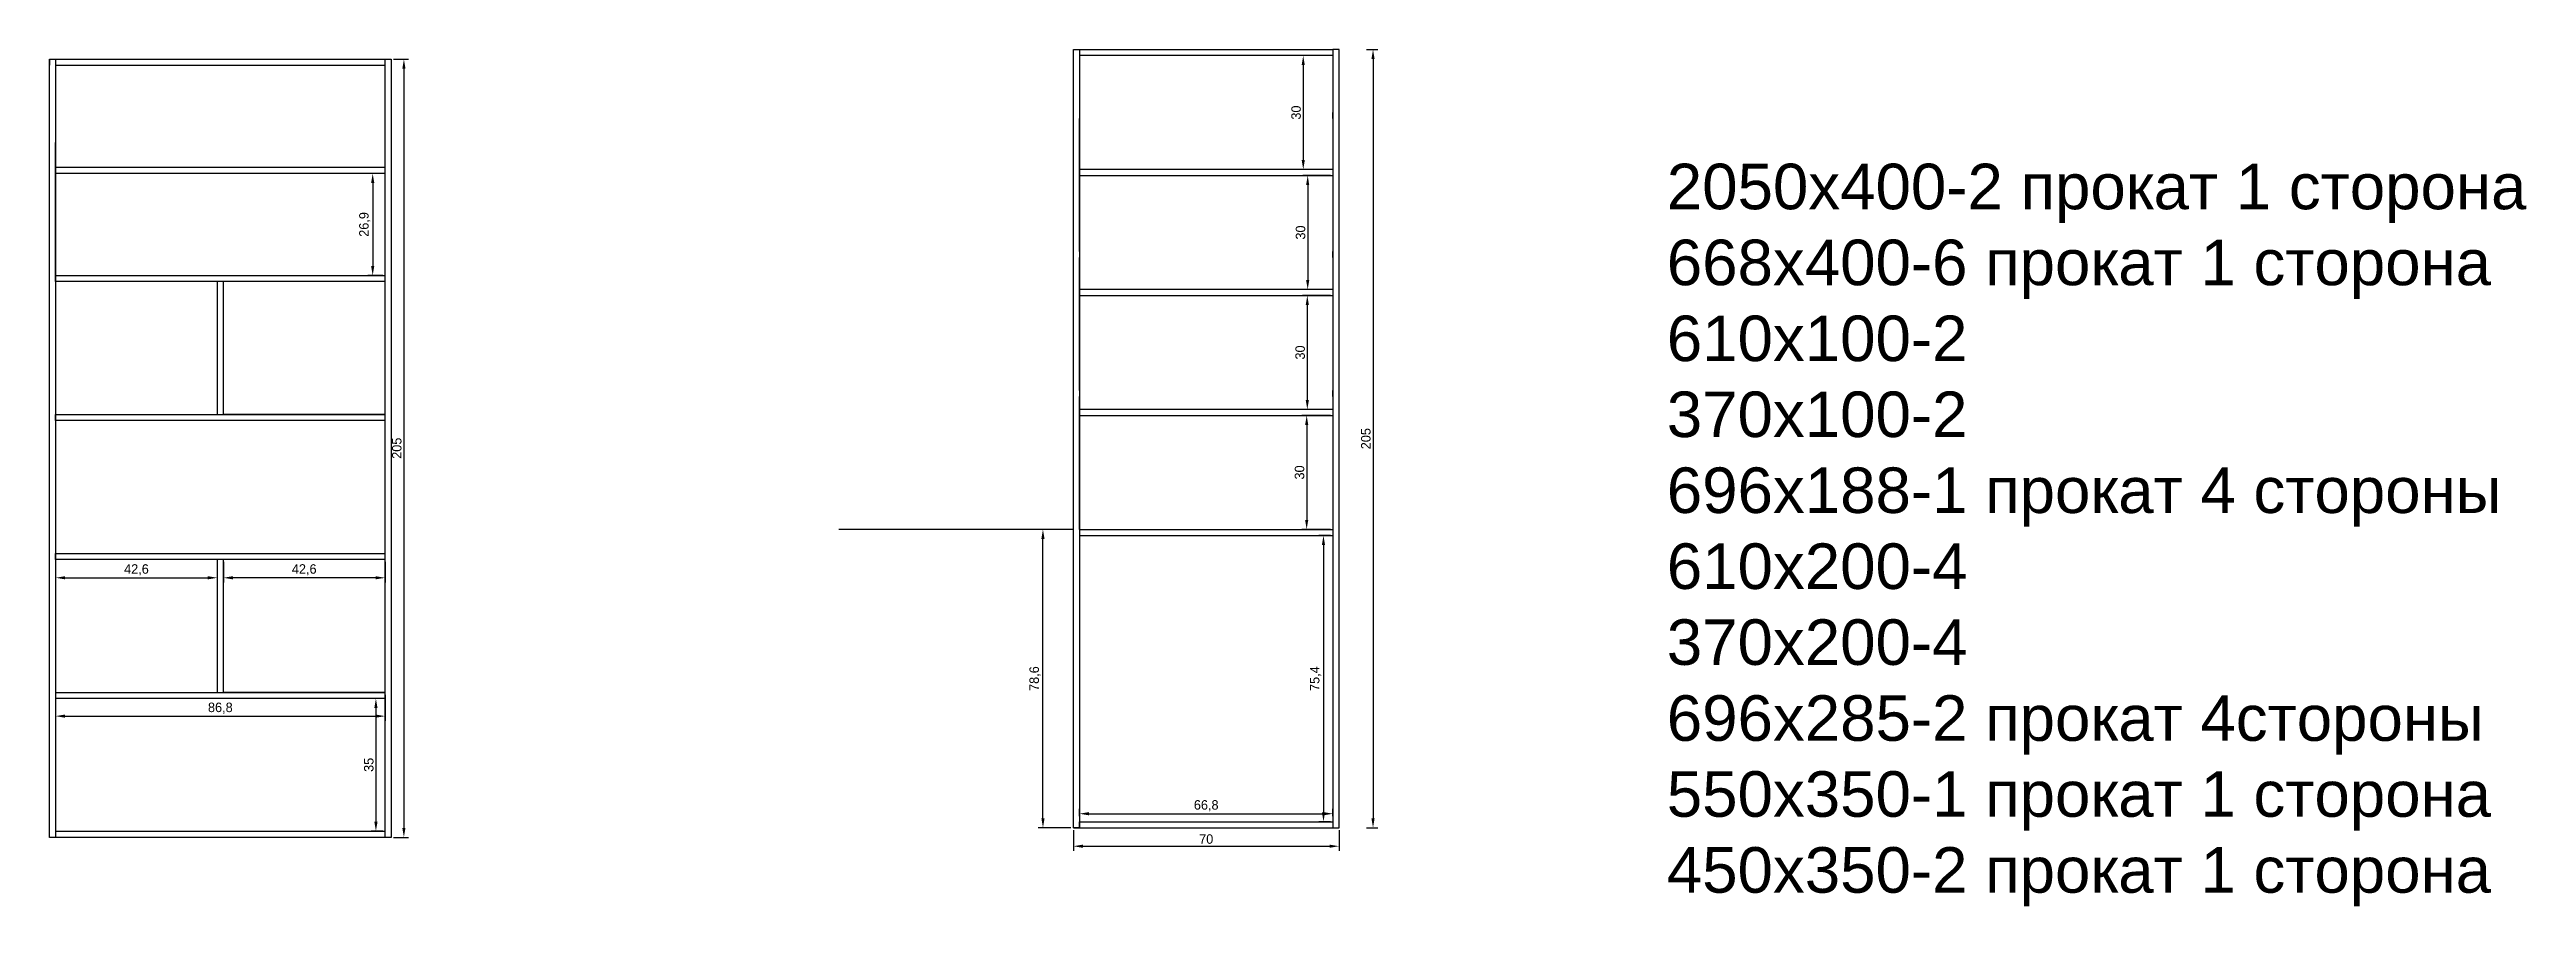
# Model space of a CAD drawing. Header units: millimetres. Extents: x 645 to 1298, y 904 to 1130.
import ezdxf

# ---------------------------------------------------------------- set-up
doc = ezdxf.new("R2010")
doc.units = ezdxf.units.MM
doc.dimstyles.new('ISO-25', dxfattribs={"dimtxt": 2.5, "dimasz": 2.5, "dimexe": 1.25, "dimexo": 0.625, "dimtad": 1, "dimtxsty": 'Standard', "dimcen": 2.5, "dimadec": 0, "dimazin": 0, "dimtfac": 1, "dimtmove": 0, "dimatfit": 3, "dimfxl": 0, "dimarcsym": 0})

# ---------------------------------------------------------------- blocks, each defined once
blk = doc.blocks.new('*D41')
at = {"color": 0, "lineweight": -2}
for p, q in [((646.56, 960), (646.56, 953.11)), ((733.36, 960), (733.36, 953.11)), ((649.06, 954.36), (730.86, 954.36))]:
    blk.add_line(p, q, dxfattribs=at)
at = {"color": 0}
for points in [[(649.06, 954.78), (649.06, 953.94), (646.56, 954.36)], [(730.86, 954.78), (730.86, 953.94), (733.36, 954.36)]]:
    blk.add_solid(points, dxfattribs=at)
at = {"layer": 'Defpoints', "color": 0}
for p in [(646.56, 960.63), (733.36, 960.63), (733.36, 954.36)]:
    blk.add_point(p, dxfattribs=at)
at = {"color": 0, "insert": (689.96, 956.44), "char_height": 2.5, "attachment_point": 5}
blk.add_mtext('86,8', dxfattribs=at)
blk = doc.blocks.new('*D42')
at = {"color": 0, "lineweight": -2}
for p, q in [((732.74, 959.03), (729.7, 959.03)), ((730.95, 956.53), (730.95, 926.53)), ((732.74, 924.03), (729.7, 924.03))]:
    blk.add_line(p, q, dxfattribs=at)
at = {"color": 0}
for points in [[(730.54, 956.53), (731.37, 956.53), (730.95, 959.03)], [(730.54, 926.53), (731.37, 926.53), (730.95, 924.03)]]:
    blk.add_solid(points, dxfattribs=at)
at = {"layer": 'Defpoints', "color": 0}
for p in [(733.36, 959.03), (730.95, 924.03), (733.36, 924.03)]:
    blk.add_point(p, dxfattribs=at)
at = {"color": 0, "insert": (729.08, 941.53), "char_height": 2.5, "attachment_point": 5, "rotation": 90}
blk.add_mtext('35', dxfattribs=at)
blk = doc.blocks.new('*D47')
at = {"color": 0, "lineweight": -2}
for p, q in [((732.74, 1097.33), (728.85, 1097.33)), ((730.1, 1094.83), (730.1, 1072.93)), ((732.74, 1070.43), (728.85, 1070.43))]:
    blk.add_line(p, q, dxfattribs=at)
at = {"color": 0}
for points in [[(729.69, 1094.83), (730.52, 1094.83), (730.1, 1097.33)], [(729.69, 1072.93), (730.52, 1072.93), (730.1, 1070.43)]]:
    blk.add_solid(points, dxfattribs=at)
at = {"layer": 'Defpoints', "color": 0}
for p in [(733.36, 1097.33), (730.1, 1070.43), (733.36, 1070.43)]:
    blk.add_point(p, dxfattribs=at)
at = {"color": 0, "insert": (728.02, 1083.88), "char_height": 2.5, "attachment_point": 5, "rotation": 90}
blk.add_mtext('26,9', dxfattribs=at)
blk = doc.blocks.new('*D48')
at = {"color": 0, "lineweight": -2}
for p, q in [((735.59, 1127.43), (739.57, 1127.43)), ((738.32, 1124.93), (738.32, 924.93)), ((735.59, 922.43), (739.57, 922.43))]:
    blk.add_line(p, q, dxfattribs=at)
at = {"color": 0}
for points in [[(737.91, 1124.93), (738.74, 1124.93), (738.32, 1127.43)], [(737.91, 924.93), (738.74, 924.93), (738.32, 922.43)]]:
    blk.add_solid(points, dxfattribs=at)
at = {"layer": 'Defpoints', "color": 0}
for p in [(734.96, 1127.43), (734.96, 922.43), (738.32, 922.43)]:
    blk.add_point(p, dxfattribs=at)
at = {"color": 0, "insert": (736.45, 1024.93), "char_height": 2.5, "attachment_point": 5, "rotation": 90}
blk.add_mtext('205', dxfattribs=at)
blk = doc.blocks.new('*D49')
at = {"color": 0, "lineweight": -2}
for p, q in [((690.76, 995), (690.76, 989.55)), ((733.36, 995), (733.36, 989.55)), ((730.86, 990.8), (693.26, 990.8))]:
    blk.add_line(p, q, dxfattribs=at)
at = {"color": 0}
for points in [[(693.26, 991.22), (693.26, 990.39), (690.76, 990.8)], [(730.86, 991.22), (730.86, 990.39), (733.36, 990.8)]]:
    blk.add_solid(points, dxfattribs=at)
at = {"layer": 'Defpoints', "color": 0}
for p in [(690.76, 995.63), (733.36, 995.63), (690.76, 990.8)]:
    blk.add_point(p, dxfattribs=at)
at = {"color": 0, "insert": (712.06, 992.89), "char_height": 2.5, "attachment_point": 5}
blk.add_mtext('42,6', dxfattribs=at)
blk = doc.blocks.new('*D50')
at = {"color": 0, "lineweight": -2}
for p, q in [((646.56, 995), (646.56, 989.56)), ((689.16, 995), (689.16, 989.56)), ((649.06, 990.81), (686.66, 990.81))]:
    blk.add_line(p, q, dxfattribs=at)
at = {"color": 0}
for points in [[(649.06, 991.22), (649.06, 990.39), (646.56, 990.81)], [(686.66, 991.22), (686.66, 990.39), (689.16, 990.81)]]:
    blk.add_solid(points, dxfattribs=at)
at = {"layer": 'Defpoints', "color": 0}
for p in [(646.56, 995.63), (689.16, 995.63), (689.16, 990.81)]:
    blk.add_point(p, dxfattribs=at)
at = {"color": 0, "insert": (667.86, 992.89), "char_height": 2.5, "attachment_point": 5}
blk.add_mtext('42,6', dxfattribs=at)
blk = doc.blocks.new('*D51')
at = {"color": 0, "lineweight": -2}
for p, q in [((916.3, 928.04), (916.3, 929.9)), ((918.8, 928.65), (980.6, 928.65)), ((983.1, 928.04), (983.1, 929.9))]:
    blk.add_line(p, q, dxfattribs=at)
at = {"color": 0}
for points in [[(918.8, 929.07), (918.8, 928.24), (916.3, 928.65)], [(980.6, 929.07), (980.6, 928.24), (983.1, 928.65)]]:
    blk.add_solid(points, dxfattribs=at)
at = {"layer": 'Defpoints', "color": 0}
for p in [(916.3, 927.41), (983.1, 928.65), (983.1, 927.41)]:
    blk.add_point(p, dxfattribs=at)
at = {"color": 0, "insert": (949.7, 930.74), "char_height": 2.5, "attachment_point": 5}
blk.add_mtext('66,8', dxfattribs=at)
blk = doc.blocks.new('*D52')
at = {"color": 0, "lineweight": -2}
for p, q in [((991.95, 1129.95), (994.9, 1129.95)), ((993.65, 1127.45), (993.65, 927.45)), ((991.95, 924.95), (994.9, 924.95))]:
    blk.add_line(p, q, dxfattribs=at)
at = {"color": 0}
for points in [[(993.23, 1127.45), (994.07, 1127.45), (993.65, 1129.95)], [(993.23, 927.45), (994.07, 927.45), (993.65, 924.95)]]:
    blk.add_solid(points, dxfattribs=at)
at = {"layer": 'Defpoints', "color": 0}
for p in [(991.32, 1129.95), (991.32, 924.95), (993.65, 924.95)]:
    blk.add_point(p, dxfattribs=at)
at = {"color": 0, "insert": (991.77, 1027.45), "char_height": 2.5, "attachment_point": 5, "rotation": 90}
blk.add_mtext('205', dxfattribs=at)
blk = doc.blocks.new('*D53')
at = {"color": 0, "lineweight": -2}
for p, q in [((914.7, 924.33), (914.7, 918.84)), ((984.7, 924.33), (984.7, 918.84)), ((917.2, 920.09), (982.2, 920.09))]:
    blk.add_line(p, q, dxfattribs=at)
at = {"color": 0}
for points in [[(917.2, 920.51), (917.2, 919.68), (914.7, 920.09)], [(982.2, 920.51), (982.2, 919.68), (984.7, 920.09)]]:
    blk.add_solid(points, dxfattribs=at)
at = {"layer": 'Defpoints', "color": 0}
for p in [(914.7, 924.95), (984.7, 924.95), (984.7, 920.09)]:
    blk.add_point(p, dxfattribs=at)
at = {"color": 0, "insert": (949.7, 921.97), "char_height": 2.5, "attachment_point": 5}
blk.add_mtext('70', dxfattribs=at)
blk = doc.blocks.new('*D55')
at = {"color": 0, "lineweight": -2}
for p, q in [((982.47, 1128.35), (974.01, 1128.35)), ((975.26, 1125.85), (975.26, 1100.85)), ((982.47, 1098.35), (974.01, 1098.35))]:
    blk.add_line(p, q, dxfattribs=at)
at = {"color": 0}
for points in [[(974.85, 1125.85), (975.68, 1125.85), (975.26, 1128.35)], [(974.85, 1100.85), (975.68, 1100.85), (975.26, 1098.35)]]:
    blk.add_solid(points, dxfattribs=at)
at = {"layer": 'Defpoints', "color": 0}
for p in [(983.1, 1128.35), (975.26, 1098.35), (983.1, 1098.35)]:
    blk.add_point(p, dxfattribs=at)
at = {"color": 0, "insert": (973.39, 1113.35), "char_height": 2.5, "attachment_point": 5, "rotation": 90}
blk.add_mtext('30', dxfattribs=at)
blk = doc.blocks.new('*D56')
at = {"color": 0, "lineweight": -2}
for p, q in [((982.47, 1033.55), (974.92, 1033.55)), ((976.17, 1031.05), (976.17, 1006.05)), ((982.47, 1003.55), (974.92, 1003.55))]:
    blk.add_line(p, q, dxfattribs=at)
at = {"color": 0}
for points in [[(975.76, 1031.05), (976.59, 1031.05), (976.17, 1033.55)], [(975.76, 1006.05), (976.59, 1006.05), (976.17, 1003.55)]]:
    blk.add_solid(points, dxfattribs=at)
at = {"layer": 'Defpoints', "color": 0}
for p in [(983.1, 1033.55), (976.17, 1003.55), (983.1, 1003.55)]:
    blk.add_point(p, dxfattribs=at)
at = {"color": 0, "insert": (974.3, 1018.55), "char_height": 2.5, "attachment_point": 5, "rotation": 90}
blk.add_mtext('30', dxfattribs=at)
blk = doc.blocks.new('*D57')
at = {"color": 0, "lineweight": -2}
for p, q in [((982.47, 1065.15), (975.09, 1065.15)), ((976.34, 1062.65), (976.34, 1037.65)), ((982.47, 1035.15), (975.09, 1035.15))]:
    blk.add_line(p, q, dxfattribs=at)
at = {"color": 0}
for points in [[(975.92, 1062.65), (976.75, 1062.65), (976.34, 1065.15)], [(975.92, 1037.65), (976.75, 1037.65), (976.34, 1035.15)]]:
    blk.add_solid(points, dxfattribs=at)
at = {"layer": 'Defpoints', "color": 0}
for p in [(983.1, 1065.15), (976.34, 1035.15), (983.1, 1035.15)]:
    blk.add_point(p, dxfattribs=at)
at = {"color": 0, "insert": (974.46, 1050.15), "char_height": 2.5, "attachment_point": 5, "rotation": 90}
blk.add_mtext('30', dxfattribs=at)
blk = doc.blocks.new('*D58')
at = {"color": 0, "lineweight": -2}
for p, q in [((982.47, 1096.75), (975.19, 1096.75)), ((976.44, 1094.25), (976.44, 1069.25)), ((982.47, 1066.75), (975.19, 1066.75))]:
    blk.add_line(p, q, dxfattribs=at)
at = {"color": 0}
for points in [[(976.02, 1094.25), (976.85, 1094.25), (976.44, 1096.75)], [(976.02, 1069.25), (976.85, 1069.25), (976.44, 1066.75)]]:
    blk.add_solid(points, dxfattribs=at)
at = {"layer": 'Defpoints', "color": 0}
for p in [(983.1, 1096.75), (976.44, 1066.75), (983.1, 1066.75)]:
    blk.add_point(p, dxfattribs=at)
at = {"color": 0, "insert": (974.56, 1081.75), "char_height": 2.5, "attachment_point": 5, "rotation": 90}
blk.add_mtext('30', dxfattribs=at)
blk = doc.blocks.new('*D59')
at = {"color": 0, "lineweight": -2}
for p, q in [((982.47, 1001.95), (979.35, 1001.95)), ((980.6, 999.45), (980.6, 929.05)), ((982.47, 926.55), (979.35, 926.55))]:
    blk.add_line(p, q, dxfattribs=at)
at = {"color": 0}
for points in [[(980.18, 999.45), (981.01, 999.45), (980.6, 1001.95)], [(980.18, 929.05), (981.01, 929.05), (980.6, 926.55)]]:
    blk.add_solid(points, dxfattribs=at)
at = {"layer": 'Defpoints', "color": 0}
for p in [(983.1, 1001.95), (980.6, 926.55), (983.1, 926.55)]:
    blk.add_point(p, dxfattribs=at)
at = {"color": 0, "insert": (978.51, 964.25), "char_height": 2.5, "attachment_point": 5, "rotation": 90}
blk.add_mtext('75,4', dxfattribs=at)
blk = doc.blocks.new('*D60')
at = {"color": 0, "lineweight": -2}
for p, q in [((914.07, 1003.55), (905.44, 1003.55)), ((906.69, 927.45), (906.69, 1001.05)), ((914.07, 924.95), (905.44, 924.95))]:
    blk.add_line(p, q, dxfattribs=at)
at = {"color": 0}
for points in [[(906.27, 1001.05), (907.11, 1001.05), (906.69, 1003.55)], [(906.27, 927.45), (907.11, 927.45), (906.69, 924.95)]]:
    blk.add_solid(points, dxfattribs=at)
at = {"layer": 'Defpoints', "color": 0}
for p in [(906.69, 1003.55), (914.7, 1003.55), (914.7, 924.95)]:
    blk.add_point(p, dxfattribs=at)
at = {"color": 0, "insert": (904.61, 964.25), "char_height": 2.5, "attachment_point": 5, "rotation": 90}
blk.add_mtext('78,6', dxfattribs=at)

msp = doc.modelspace()

# ---------------------------------------------------------------- linework, layer by layer
for p, q in [((914.695, 924.952), (914.695, 1129.952)), ((914.695, 1129.952), (916.295, 1129.952)), ((916.295, 1129.952), (916.295, 924.952)), ((916.295, 1129.952), (983.095, 1129.952)), ((984.695, 1129.952), (983.095, 1129.952)), ((983.095, 1129.952), (983.095, 924.952)), ((983.095, 1129.952), (983.095, 1128.352)), ((984.695, 924.952), (984.695, 1129.952)), ((644.961, 1127.427), (734.961, 1127.427)), ((644.961, 922.427), (644.961, 1127.427)), ((644.961, 1127.427), (646.561, 1127.427)), ((644.961, 1127.427), (644.961, 1125.827)), ((646.561, 1127.427), (646.561, 922.427)), ((646.561, 1125.827), (733.361, 1125.827)), ((733.361, 922.427), (733.361, 1127.427)), ((734.961, 1127.427), (734.961, 922.427)), ((983.095, 1128.352), (916.295, 1128.352)), ((916.295, 1076.752), (916.295, 1111.752)), ((983.095, 1111.752), (983.095, 1113.352)), ((646.561, 1070.427), (646.561, 1105.427)), ((733.361, 1105.427), (733.361, 1107.027)), ((646.561, 1097.327), (646.561, 1098.927)), ((646.561, 1098.927), (733.361, 1098.927)), ((733.361, 1097.327), (646.561, 1097.327)), ((733.361, 1070.427), (733.361, 1097.327)), ((983.095, 1098.352), (916.295, 1098.352)), ((916.295, 1096.752), (983.095, 1096.752)), ((646.561, 1068.827), (646.561, 1070.427)), ((646.561, 1070.427), (733.361, 1070.427)), ((916.295, 1040.152), (916.295, 1075.152)), ((983.095, 1075.152), (983.095, 1076.752)), ((733.361, 1068.827), (646.561, 1068.827)), ((690.761, 1068.827), (689.161, 1068.827)), ((689.161, 1068.827), (689.161, 1033.827)), ((690.761, 1033.827), (690.761, 1068.827)), ((733.361, 1033.827), (733.361, 1068.827)), ((983.095, 1066.752), (916.295, 1066.752)), ((916.295, 1065.152), (983.095, 1065.152)), ((916.295, 1003.552), (916.295, 1038.552)), ((983.095, 1038.552), (983.095, 1040.152)), ((646.561, 1032.227), (646.561, 1033.827)), ((646.561, 1033.827), (733.361, 1033.827)), ((733.361, 1032.227), (646.561, 1032.227)), ((733.361, 1033.827), (690.761, 1033.827)), ((733.361, 997.227), (733.361, 1032.227)), ((983.095, 1035.152), (916.295, 1035.152)), ((916.295, 1033.552), (983.095, 1033.552)), ((914.695, 1003.552), (852.91, 1003.552)), ((914.695, 924.952), (914.695, 1003.552)), ((914.695, 924.952), (914.695, 1003.552)), ((916.295, 1003.552), (983.095, 1003.552)), ((916.295, 1003.552), (916.295, 1001.952)), ((916.295, 1001.952), (983.095, 1001.952)), ((646.561, 995.627), (646.561, 997.227)), ((646.561, 997.227), (733.361, 997.227)), ((733.361, 995.627), (646.561, 995.627)), ((690.761, 995.627), (689.161, 995.627)), ((689.161, 995.627), (689.161, 960.627)), ((690.761, 960.627), (690.761, 995.627)), ((733.361, 960.627), (733.361, 995.627)), ((646.561, 960.627), (733.361, 960.627)), ((733.361, 960.627), (690.761, 960.627)), ((733.361, 959.027), (646.561, 959.027)), ((733.361, 924.027), (733.361, 959.027)), ((644.961, 922.427), (644.961, 924.027)), ((734.961, 922.427), (644.961, 922.427)), ((646.561, 924.027), (733.361, 924.027)), ((734.961, 922.427), (733.361, 922.427)), ((916.295, 924.952), (914.695, 924.952)), ((914.695, 924.952), (984.695, 924.952)), ((914.695, 924.952), (984.695, 924.952)), ((916.295, 924.952), (916.295, 926.552)), ((916.295, 926.552), (983.095, 926.552))]:
    msp.add_line(p, q)

# ---------------------------------------------------------------- texts
at = {"insert": (1071.049, 1099.883), "char_height": 12, "width": 254.70421, "attachment_point": 1}
msp.add_mtext('{\\f@Arial Unicode MS|b0|i0|c204|p34;2050x400-2 прокат 1 сторона\\P668x400-6 прокат 1 сторона\\P610x100-2\\P370x100-2\\P696x188-1 прокат 4 стороны\\P610x200-4\\P370x200-4\\P696x285-2 прокат 4стороны\\P550x350-1 прокат 1 сторона\\P450x350-2 прокат 1 сторона}', dxfattribs=at)

# ---------------------------------------------------------------- dimensions: what is measured, and where the dimension line sits
for base, p1, p2, picture, middle in [((993.65, 924.952), (991.321, 1129.952), (991.321, 924.952), '*D52', (991.775, 1027.452)), ((738.325, 922.427), (734.961, 1127.427), (734.961, 922.427), '*D48', (736.45, 1024.927)), ((975.264, 1098.352), (983.095, 1128.352), (983.095, 1098.352), '*D55', (973.389, 1113.352)), ((730.105, 1070.427), (733.361, 1097.327), (733.361, 1070.427), '*D47', (728.021, 1083.877)), ((976.438, 1066.752), (983.095, 1096.752), (983.095, 1066.752), '*D58', (974.563, 1081.752)), ((976.335, 1035.152), (983.095, 1065.152), (983.095, 1035.152), '*D57', (974.46, 1050.152)), ((976.173, 1003.552), (983.095, 1033.552), (983.095, 1003.552), '*D56', (974.298, 1018.552)), ((906.691, 1003.552), (914.695, 924.952), (914.695, 1003.552), '*D60', (904.608, 964.252)), ((980.595, 926.552), (983.095, 1001.952), (983.095, 926.552), '*D59', (978.512, 964.252)), ((730.953, 924.027), (733.361, 959.027), (733.361, 924.027), '*D42', (729.078, 941.527))]:
    dim = msp.add_linear_dim(base=base, p1=p1, p2=p2, angle=90, dimstyle='ISO-25')
    dim.commit()
    dim.dimension.update_dxf_attribs({"geometry": picture, "text_midpoint": middle})
for base, p1, p2, picture, middle in [((689.161, 990.805), (646.561, 995.627), (689.161, 995.627), '*D50', (667.861, 992.889)), ((690.761, 990.803), (733.361, 995.627), (690.761, 995.627), '*D49', (712.061, 992.886)), ((983.095, 928.653), (916.295, 927.41), (983.095, 927.41), '*D51', (949.695, 930.736)), ((984.695, 920.094), (914.695, 924.952), (984.695, 924.952), '*D53', (949.695, 921.969))]:
    dim = msp.add_linear_dim(base=base, p1=p1, p2=p2, dimstyle='ISO-25')
    dim.commit()
    dim.dimension.update_dxf_attribs({"geometry": picture, "text_midpoint": middle})
dim = msp.add_linear_dim(base=(733.361, 954.359), p1=(646.561, 960.627), p2=(733.361, 960.627), dimstyle='ISO-25')
dim.commit()
dim.dimension.update_dxf_attribs({"geometry": '*D41', "text_midpoint": (689.961, 954.359), "dimtype": 160})

doc.saveas('drawing.dxf')
